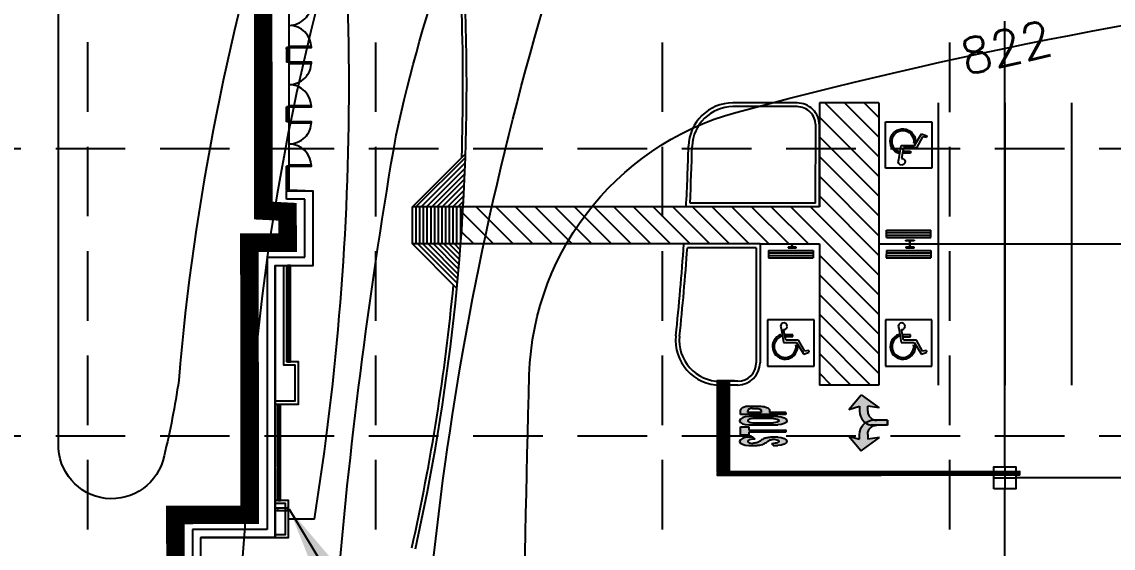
# Model space of a CAD drawing. Header units: inches. Extents: x -105549 to 5741, y -35602 to 5776.
# Drawn here: x 4646 to 4793, y 4596.8 to 4667.7 of the extents above; entities that cross this region are included whole.
import ezdxf

# ---------------------------------------------------------------- set-up
doc = ezdxf.new("R2010")
doc.units = ezdxf.units.IN
doc.header["$LTSCALE"] = 30
doc.header["$MEASUREMENT"] = 0
doc.linetypes.add('HIDDEN', pattern=[0.375, 0.25, -0.125])
doc.linetypes.add('HIDDEN2', pattern=[0.1875, 0.125, -0.0625])
for name, color, linetype in [('A-ANNO-DIM', 9, 'Continuous'), ('A-DOOR', 2, 'Continuous'), ('A-GLAZ', 63, 'Continuous'), ('A-ROOF-CNPY', 7, 'Continuous'), ('A-SHELL-WALL-HATCH', 9, 'Continuous'), ('A-SITE-CURB', 2, 'Continuous'), ('A-SITE-CURB-INNER', 7, 'Continuous'), ('A-SITE-JCPENNEY UTILITIES', 220, 'Continuous'), ('A-SITE-PKSTRIPE', 7, 'Continuous'), ('A-WALL-FAC3', 3, 'Continuous'), ('C-PRKG-HCAP', 8, 'Continuous'), ('GRID', 254, 'HIDDEN'), ('HATCH', 8, 'Continuous'), ('PR-STM', 4, 'Continuous'), ('PR-STORM', 3, 'Continuous'), ('x37001pto$0$P-CONT-LAND', 1, 'Continuous'), ('x37001pto$0$P-CONT-TXT', 1, 'Continuous')]:
    doc.layers.add(name, color=color, linetype=linetype)
doc.styles.add('JARCHTX', font='romans', dxfattribs={"width": 0.6875})
doc.styles.add('x37001pto$0$L80', font='simplex', dxfattribs={"height": 4.8})
doc.dimstyles.new('ARCH 96$7', dxfattribs={"dimscale": 96, "dimtxt": 0.09375, "dimasz": 0.09375, "dimexe": 0.0625, "dimexo": 0.0625, "dimgap": 0.0625, "dimtad": 0, "dimdec": 3, "dimzin": 15, "dimdsep": 46, "dimlunit": 4, "dimtxsty": 'JARCHTX', "dimblk": 'DIMTICK', "dimcen": 0.0625, "dimclrd": 256, "dimclre": 256, "dimclrt": 3, "dimadec": 0, "dimazin": 0, "dimtfac": 1, "dimtdec": 3, "dimtix": 1, "dimtmove": 2, "dimatfit": 3, "dimfxl": 0, "dimtvp": 1.166666666666667, "dimtolj": 1, "dimtzin": 15, "dimlwd": -1, "dimlwe": -1, "dimarcsym": 0})

# ---------------------------------------------------------------- blocks, each defined once
blk = doc.blocks.new('A$C614004A1')
for p, q in [((9.505931670959399, 1.499283488548826), (9.54880299972865, 73.4992707249985)), ((9.54880299972865, 73.4992707249985), (21.50723370877677, 73.49215025408921)), ((13.50593096187367, 1.496901748061646), (13.54880229064293, 73.49688898451132)), ((17.50593025278795, 1.494520007574465), (17.5488015815572, 73.49450724402413)), ((21.50592954370222, 1.492138267087284), (21.54880087247147, 73.49212550353695)), ((196.5877624951972, 75.00047986939899), (121.5877625267385, 74.99999762800144)), ((121.5877625267385, 74.99999762800144), (121.5882447681361, -2.340442733839154e-06)), ((196.5882447365875, 0.0004799009548150934), (196.5877624951972, 75.00047986939899)), ((172.5482085397816, 60.00009192691505), (154.7599676555255, 50.05177874946094)), ((158.4003143281225, 46.78070861005835), (177.006287435659, 58.32970730783563)), ((174.0409206782424, 67.12219827416993), (171.0617401613272, 66.44151499192958)), ((171.0617401613272, 66.44151499192958), (172.5482085397816, 60.00009192691505)), ((177.006287435659, 58.32970730783563), (174.0409206782424, 67.12219827416993)), ((4.030199790911865, 46.30747627303936), (4.02234302720899, 33.02407641064929)), ((5.09616347913834, 34.36697052128147), (4.02377235241147, 35.44063097818434)), ((5.096268037646951, 34.54374718565668), (4.02387691092008, 35.61740764255956)), ((5.096372596155561, 34.7205238500319), (4.023981469428691, 35.79418430693477)), ((5.096477154664171, 34.89730051440711), (4.024086027937301, 35.97096097130998)), ((5.096581713172782, 35.07407717878232), (4.024190586445911, 36.14773763568519)), ((5.096686271681392, 35.25085384315753), (4.024295144954522, 36.3245143000604)), ((5.096790830190002, 35.42763050753274), (4.024399703463132, 36.50129096443561)), ((5.096895388698613, 35.60440717190795), (4.024504261971742, 36.67806762880355)), ((5.096999947207223, 35.78118383628316), (4.024608820480353, 36.85484429317876)), ((5.097104505715834, 35.95796050065837), (4.024713378988963, 37.03162095755397)), ((5.09720906423172, 36.13473716503358), (4.024817937497573, 37.20839762192918)), ((5.09731362274033, 36.3115138294088), (4.024922496006184, 37.38517428630439)), ((5.097418181248941, 36.48829049378401), (4.025027054514794, 37.5619509506796)), ((5.097522739757551, 36.66506715815922), (4.025131613023404, 37.73872761505481)), ((5.097627298266161, 36.84184382252715), (4.025236171532015, 37.91550427943002)), ((5.097731856774772, 37.01862048690236), (4.025340730040625, 38.09228094380524)), ((5.097836415283382, 37.19539715127758), (4.025445288549236, 38.26905760818045)), ((5.097940973791992, 37.37217381564551), (4.025549847057846, 38.44583427254838)), ((5.098045532300603, 37.54895048002072), (4.025654405566456, 38.62261093692359)), ((5.098150090809213, 37.72572714439593), (4.025758964075067, 38.7993876012988)), ((5.098254649317823, 37.90250380877114), (4.025863522583677, 38.97616426567402)), ((5.098359207826434, 38.07928047314635), (4.025968081092287, 39.15294093004923)), ((5.098463766335044, 38.25605713752157), (4.026072639600898, 39.32971759442444)), ((5.098568324843654, 38.43283380189678), (4.026177198109508, 39.50649425880692)), ((5.098672883352265, 38.60961046627199), (4.026281756618118, 39.68327092318214)), ((5.098777441860875, 38.7863871306472), (4.026386315126729, 39.86004758755735)), ((5.098882000369485, 38.96316379502969), (4.026490873635339, 40.03682425193256)), ((5.098986558878096, 39.1399404594049), (4.026595432151225, 40.21360091630049)), ((5.099091117386706, 39.31671712378011), (4.026699990659836, 40.3903775806757)), ((5.099195675895317, 39.49349378815532), (4.026804549168446, 40.56715424505092)), ((5.099300234403927, 39.67027045253053), (4.026909107677056, 40.74393090942613)), ((5.099404792912537, 39.84704711690574), (4.027013666185667, 40.92070757380134)), ((5.099509351421148, 40.02382378128095), (4.027118224694277, 41.09748423817655)), ((5.099613909929758, 40.20060044565616), (4.027222783202888, 41.27426090255176)), ((5.099718468445644, 40.3773771100241), (4.027327341711498, 41.45103756692697)), ((5.099823026954255, 40.55415377439931), (4.027431900220108, 41.62781423130218)), ((5.099927585462865, 40.73093043877452), (4.027536458728719, 41.80459089567739)), ((5.100032143964199, 40.90770710314973), (4.027641017230053, 41.9813675600526)), ((5.10013670247281, 41.08448376752494), (4.027745575738663, 42.15814422442782)), ((5.10024126098142, 41.26126043190015), (4.027850134247274, 42.33492088880303)), ((5.10034581949003, 41.43803709627537), (4.027954692755884, 42.51169755317824)), ((5.100450377998641, 41.61481376065058), (4.028059251264494, 42.68847421755345)), ((5.100554936507251, 41.79159042502579), (4.028163809773105, 42.86525088192866)), ((5.100659495015861, 41.968367089401), (4.028268368281715, 43.04202754630387)), ((5.100764053524472, 42.14514375377621), (4.028372926790325, 43.21880421067908)), ((5.100868612033082, 42.32192041815142), (4.028477485298936, 43.39558087505429)), ((5.100973170541693, 42.49869708252663), (4.028582043807546, 43.5723575394295)), ((5.101077729050303, 42.67547374690184), (4.028686602316156, 43.74913420380472)), ((5.101182287558913, 42.85225041127705), (4.028791160824767, 43.92591086817993)), ((5.101286846067524, 43.02902707565227), (4.028895719333377, 44.10268753255514)), ((5.101391404576134, 43.2058037400202), (4.029000277841988, 44.27946419692307)), ((5.101495963084744, 43.38258040439541), (4.029104836350598, 44.45624086129828)), ((5.101600521593355, 43.55935706877062), (4.029209394859208, 44.63301752567349)), ((5.101705080101965, 43.73613373314583), (4.029313953367819, 44.80979419004871)), ((5.101809638617851, 43.91291039752105), (4.029418511876429, 44.98657085442392)), ((5.101914197126462, 44.08968706189626), (4.029523070385039, 45.16334751879913)), ((5.102018755635072, 44.26646372627147), (4.02962762889365, 45.34012418317434)), ((5.102123314143682, 44.44324039064668), (4.02973218740226, 45.51690084754955)), ((5.102227872652293, 44.62001705502189), (4.02983674591087, 45.69367751192476)), ((5.102332431160903, 44.7967937193971), (4.029941304419481, 45.87045417629997)), ((5.102436989669513, 44.97357038377231), (4.030045862928091, 46.04723084067518)), ((5.102541548178124, 45.15034704814752), (4.030150421436701, 46.22400750505039)), ((5.103225582730374, 46.30684160795499), (4.030199790911865, 46.30747627303936)), ((5.102646106686734, 45.32712371252273), (4.123507687298115, 46.30742108399136)), ((5.102750665195344, 45.50390037689795), (4.300284351673326, 46.30731652548275)), ((5.102855223703955, 45.68067704127316), (4.477061016048538, 46.30721196698141)), ((5.102959782212565, 45.85745370564837), (4.653837680423749, 46.3071074084728)), ((5.103064340721176, 46.03423037002358), (4.83061434479896, 46.30700284996419)), ((5.103168899229786, 46.21100703439879), (5.007391009174171, 46.30689829145558)), ((5.095368819020223, 33.02344174556492), (5.103225582730374, 46.30684160795499)), ((148.9521711722118, 40.49914179687767), (146.1311625800445, 40.49912365811906)), ((146.1311625800445, 40.49912365811906), (146.1312461571069, 27.50090439346241)), ((148.9522516537254, 27.9823536065669), (148.9521711722118, 40.49914179687767)), ((154.7599676555255, 50.05177874946094), (154.7601018692803, 29.17835050998838)), ((158.4004504262848, 25.61420815283054), (158.4003143281225, 46.78070861005835)), ((161.9134958776776, 45.64592119940789), (165.9798871712774, 48.6045072974448)), ((4.02234302720899, 33.02407641064929), (5.095368819020223, 33.02344174556492)), ((4.140800957866304, 33.02400634605146), (4.022413091799535, 33.14253434129932)), ((4.317577622241515, 33.02390178754285), (4.022517650308146, 33.31931100567454)), ((4.494354286616726, 33.02379722903424), (4.022622208816756, 33.49608767004975)), ((4.671130950991937, 33.02369267052563), (4.022726767325366, 33.67286433442496)), ((4.847907615367149, 33.02358811201702), (4.022831325833977, 33.84964099880017)), ((5.02468427974236, 33.02348355350841), (4.022935884342587, 34.02641766317538)), ((5.095431569578068, 33.129533870655), (4.023040442851197, 34.20319432755059)), ((5.095536128086678, 33.30631053503021), (4.023145001359808, 34.3799709919258)), ((5.095640686595289, 33.48308719940542), (4.023249559868418, 34.55674765630101)), ((5.095745245103899, 33.65986386378063), (4.023354118377028, 34.7335243206835)), ((5.095849803612509, 33.83664052815584), (4.023458676885639, 34.91030098505871)), ((5.09595436212112, 34.01341719253105), (4.023563235394249, 35.08707764943392)), ((5.09605892062973, 34.19019385690626), (4.02366779390286, 35.26385431380913)), ((127.5319721569031, 29.34530646077474), (126.6458256532424, 26.55851156915742)), ((126.6458256532424, 26.55851156915742), (127.3125322421765, 23.71111863668921)), ((127.3125322421765, 23.71111863668921), (129.3438264257202, 21.60733595228521)), ((129.720821209783, 31.28467008004372), (127.5319721569031, 29.34530646077474)), ((129.3438264257202, 21.60733595228521), (132.1659126531158, 20.84111847646273)), ((132.5940672006909, 31.8291953466105), (129.720821209783, 31.28467008004372)), ((132.1659126531158, 20.84111847646273), (135.5111474052828, 21.84315691727534)), ((135.3404217464995, 30.8246215738327), (132.5940672006909, 31.8291953466105)), ((134.9819817211173, 21.62893364414049), (135.5111474052756, 21.84315691728261)), ((137.1845293784863, 28.5548896938999), (135.3404217464995, 30.8246215738327)), ((135.5111474052756, 21.84315691728261), (158.4004504262848, 25.61420815283054)), ((137.5796253543522, 25.83847271258128), (137.1845293784863, 28.5548896938999)), ((154.7601018692803, 29.17835050998838), (137.5796253543449, 25.83847271258855)), ((145.6669761702506, 21.71837739697366), (148.3197876480845, 22.17284716984432)), ((9.505931670959399, 1.499283488548826), (21.50592954370222, 1.492138267087284)), ((121.5882447681361, -2.340442733839154e-06), (196.5882447365875, 0.0004799009548150934))]:
    blk.add_line(p, q)
at = {"const_width": 2}
for points in [[(2.013841408013832, 40.40666729947407, 1), (1.98576275697269, 38.40686441184516, 1)], [(2.013841408013832, 40.40666729947407, -1), (1.98576275697269, 38.40686441184516, -1)]]:
    blk.add_lwpolyline(points, format="xyb", dxfattribs=at)
for centre, radius, start, end in [((164.8885148895642, 28.22080046701012), 20.41290272367948, 199.1507102943714, 86.93522986188289), ((164.8934287402517, 28.25556520520331), 17.64382275671945, 200.3021361931564, 99.72351043322314)]:
    blk.add_arc(centre, radius, start, end)
blk = doc.blocks.new('A$C1C146E1A')
h = blk.add_hatch(color=256)
edge = h.paths.add_edge_path()
edge.add_ellipse((23.99999586641206, 36.93289423644092), major_axis=(-0.05132577733456856, 8.93286268357224), ratio=0.4477714848969944, start_angle=269.8525913445367, end_angle=449.8525913445366)
edge.add_line((19.99999586696504, 36.93289423590068), (19.99999586696504, 8.932894236530046))
edge.add_ellipse((23.99999586641206, 8.932894236440916), major_axis=(-0.05132577733456856, -8.93286268357224), ratio=0.4477714848969944, start_angle=-89.85259134453662, end_angle=90.14740865546334)
edge.add_line((27.99999586584454, 8.932894236186257), (27.99999586585909, 36.93289423645183))
edge = h.paths.add_edge_path(flags=16)
edge.add_ellipse((23.99999586641206, 32.93289423644092), major_axis=(2.91038304567337e-11, 5.023872822712292), ratio=0.398099249433455, start_angle=270, end_angle=450, ccw=False)
edge.add_line((25.99999586587364, 32.93289425089642), (25.99999586590275, 12.93289422265843))
edge.add_ellipse((23.99999586641206, 12.93289423644092), major_axis=(2.91038304567337e-11, -5.023872822712292), ratio=0.398099249433455, start_angle=-90, end_angle=90, ccw=False)
edge.add_line((21.99999586645572, 12.93289423617171), (21.99999586645572, 32.93289423584429))
h.paths.add_polyline_path([(17.99999586641206, 44.93289423644092), (9.999995866426616, 44.93289423644092), (9.999995866426616, 36.93289423644455), (12.99999586639751, 36.93289423644092), (12.99999586642662, 0.9328942364409158), (14.99999586642662, 0.9328942364409158), (14.99999586641206, 36.9328942364391), (17.99999586642662, 36.9328942364391)])
edge = h.paths.add_edge_path()
edge.add_ellipse((3.999995866412064, 36.93289423644092), major_axis=(-0.05132577733456856, 8.93286268357224), ratio=0.4477714848969944, start_angle=269.8525913445367, end_angle=449.8525913445366)
edge.add_line((-4.133020411245525e-06, 36.93289423614624), (-4.133034963160753e-06, 30.139557458333))
edge.add_spline(control_points=[(-4.133034963160753e-06, 30.13955745815474), (0.09204347259947099, 28.86472447804044), (0.2551419532392174, 26.60585722379619), (0.9964238997781649, 23.05615149812002), (2.739652232121443, 20.05753078000635), (5.265942426631227, 17.33425267917119), (5.72814485852723, 15.02371705626138), (5.968363845808199, 13.82286978859338)], knot_values=[0, 0, 0, 0, 7.672008527506644, 13.5939759226332, 21.56241280565045, 28.20760964824187, 35.39869751881698, 35.39869751881698, 35.39869751881698, 35.39869751881698], degree=3, periodic=0)
edge.add_ellipse((3.999995866412064, 12.93289423644092), major_axis=(-0.0002045615832284872, 5.026276176095846), ratio=0.3979088945474419, start_angle=89.99907213681212, end_angle=280.1978993221585, ccw=False)
edge.add_line((1.999995866470272, 12.9328942358934), (1.999995866470272, 14.93289423588976))
edge.add_line((1.999995866470272, 14.93289423588976), (-4.133034963160753e-06, 12.93289423635542))
edge.add_line((-4.133034963160753e-06, 12.93289423635542), (-4.133049515075982e-06, 8.932894237072105))
edge.add_ellipse((3.999995866412064, 8.932894236440916), major_axis=(-0.05132577733456856, -8.93286268357224), ratio=0.4477714848969944, start_angle=-89.85259134453662, end_angle=90.14740865546334)
edge.add_line((7.999995865859091, 8.932894236295397), (7.999995865844539, 15.72620432535768))
edge.add_spline(control_points=[(7.999995865917299, 15.72620432497934), (7.816088724299334, 17.01538465035992), (7.477518166444497, 19.3887481755628), (6.425314879830694, 23.07887578747977), (4.312038273405051, 26.00018400862973), (2.404237270326121, 29.28988785453475), (2.140666816354496, 31.66517360373109), (1.999995866441168, 32.93289423645183)], knot_values=[0, 0, 0, 0, 7.822817244690111, 14.40170063673055, 22.72545192348302, 29.33066680926449, 36.8910053119441, 36.8910053119441, 36.8910053119441, 36.8910053119441], degree=3, periodic=0)
edge.add_ellipse((3.999995866412064, 32.93289423644092), major_axis=(2.91038304567337e-11, 5.023872822712292), ratio=0.398099249433455, start_angle=270, end_angle=450, ccw=False)
edge.add_line((5.999995865873643, 32.93289425071816), (5.999995865859091, 30.93289423643182))
edge.add_line((5.999995865859091, 30.93289423643182), (7.999995865844539, 32.9328942364391))
edge.add_line((7.999995865844539, 32.9328942364391), (7.999995865829987, 36.93289423666283))
h = blk.add_hatch(color=256)
edge = h.paths.add_edge_path()
edge.add_spline(control_points=[(34.71783742588013, 16.93289423644092), (35.03103759142687, 17.14481644366242), (36.04006071595359, 17.82755684814038), (37.14242669095984, 19.98061098251128), (37.85597113208496, 22.6313262495496), (37.95753864239668, 24.54651411920349), (37.99999586641206, 25.34710045020984)], knot_values=[0, 0, 0, 0, 2.249841176892016, 7.248213838741719, 13.92475078102982, 18.72031585888844, 18.72031585888844, 18.72031585888844, 18.72031585888844], degree=3, periodic=0)
edge.add_line((37.99999586642662, 25.34710045030442), (37.99999586641206, 36.51868802258832))
edge.add_spline(control_points=[(37.99999586641206, 36.51868802267563), (37.95753864239668, 37.31927435368198), (37.85597113208496, 39.23446222333223), (37.14242669095984, 41.88517749037055), (36.04006071595359, 44.03823162474146), (35.03103759142687, 44.72097202921941), (34.71783742588013, 44.93289423644092)], knot_values=[0, 0, 0, 0, 4.79556507785862, 11.47210202014672, 16.47047468199642, 18.72031585888844, 18.72031585888844, 18.72031585888844, 18.72031585888844], degree=3, periodic=0)
edge.add_line((34.71783742589469, 44.93289423644092), (33.99999586642662, 44.93289423644092))
edge.add_line((33.99999586642662, 44.93289423644092), (29.99999586642662, 44.93289423644092))
edge.add_line((29.99999586642662, 44.93289423644092), (29.99999586642662, 0.9328942364409158))
edge.add_line((29.99999586642662, 0.9328942364409158), (31.99999586642662, 0.9328942364409158))
edge.add_line((31.99999586642662, 0.9328942364409158), (31.99999586644117, 16.93289423644092))
edge.add_line((31.99999586644117, 16.93289423644092), (33.99999586642662, 16.93289423644092))
edge.add_line((33.99999586642662, 16.93289423644092), (34.71783742590924, 16.93289423644273))
edge = h.paths.add_edge_path(flags=16)
edge.add_arc((33.68660464645654, 36.93289423644273), 0.9999999999980618, 72.1451811161481, 89.99999997331958)
edge.add_line((33.68660464692221, 37.93289423644092), (31.99999586644117, 37.93289423644092))
edge.add_line((31.99999586644117, 37.93289423644092), (31.99999586645572, 24.93289423652095))
edge.add_line((31.99999586645572, 24.93289423652095), (33.68660464692221, 24.93289423659007))
edge.add_arc((33.68660464687855, 25.93289423658825), 0.9999999999980632, 270.0000000025013, 287.8548188995748)
edge.add_spline(control_points=[(33.99321078025969, 24.98105775941076), (34.25532923729043, 25.06549151303261), (34.85721284759347, 25.29427898961876), (35.49030212769867, 26.4514124014313), (35.92142932116985, 27.76426476417328), (35.97316008221242, 28.87761798064821), (35.99999586638296, 29.45517968686181)], knot_values=[0, 0, 0, 0, 1.581114370861386, 3.775431275722226, 6.945493626079587, 10.36269338531543, 10.36269338531543, 10.36269338531543, 10.36269338531543], degree=3, periodic=0)
edge.add_line((35.99999586641206, 29.45517968740387), (35.99999586641206, 33.41060878629105))
edge.add_spline(control_points=[(35.99999586641206, 33.41060878602002), (35.97316008224152, 33.98817049223362), (35.92142932119896, 35.10152370870856), (35.49030212772777, 36.41437607145053), (34.85721284762258, 37.57150948326307), (34.25532923731953, 37.80029695985286), (33.99321078028879, 37.88473071347107)], knot_values=[0, 0, 0, 0, 3.417199759235846, 6.587262109593207, 8.781579014454048, 10.36269338531543, 10.36269338531543, 10.36269338531543, 10.36269338531543], degree=3, periodic=0)
for p, q in [((9.999995866426616, 44.93289423644092), (17.99999586642662, 44.93289423644092)), ((9.999995866441168, 36.93289423644455), (9.999995866426616, 44.93289423644092)), ((17.99999586642662, 44.93289423644092), (17.99999586642662, 36.93289423644092)), ((29.99999586642662, 0.9328942364409158), (29.99999586642662, 44.93289423644092)), ((29.99999586642662, 44.93289423644092), (33.99999586642662, 44.93289423644092)), ((33.99999586642662, 44.93289423644092), (34.71783742588013, 44.93289423644092)), ((5.999995865859091, 30.93289423644092), (7.999995865844539, 32.93289423644455)), ((12.99999586638296, 36.93289423644092), (9.999995866441168, 36.93289423644455)), ((12.99999586642662, 0.9328942364409158), (12.99999586638296, 36.93289423644092)), ((17.99999586642662, 36.93289423644092), (14.99999586642662, 36.93289423644092)), ((14.99999586642662, 36.93289423644092), (14.99999586642662, 0.9328942364409158)), ((31.99999586644117, 24.93289423652095), (31.99999586644117, 37.93289423644092)), ((31.99999586644117, 37.93289423644092), (33.68660464695131, 37.93289423644092)), ((35.99999586641206, 33.41060878672215), (35.99999586641206, 29.45517968678723)), ((37.99999586641206, 36.51868802267381), (37.99999586641206, 25.34710045020802)), ((33.68660464692221, 24.93289423659007), (31.99999586642662, 24.93289423652095)), ((1.999995867023245, 14.93289423644092), (-4.132962203584611e-06, 12.93289423643728)), ((31.99999586642662, 0.9328942364409158), (31.99999586644117, 16.93289423644092)), ((33.99999586642662, 16.93289423644092), (31.99999586644117, 16.93289423644092)), ((34.71783742588013, 16.93289423644092), (33.99999586642662, 16.93289423644092)), ((14.99999586642662, 0.9328942364409158), (12.99999586642662, 0.9328942364409158)), ((31.99999586642662, 0.9328942364409158), (29.99999586642662, 0.9328942364409158))]:
    blk.add_line(p, q)
for points in [[(-4.133034963160753e-06, 36.93289423644092), (-4.133034963160753e-06, 30.13955745800922)], [(5.999995865859091, 30.93289423644455), (5.999995865859091, 32.93289423643)], [(7.999995865844539, 32.93289423644455), (7.999995865844539, 36.93289423644092)], [(19.99999586696504, 36.93289423644092), (19.99999586696504, 8.932894236440916)], [(21.99999586644117, 32.93289423644092), (21.99999586647027, 12.93286754669316)], [(25.9999958658882, 12.93286754670407), (25.99999586585909, 32.93289423643)], [(27.99999586584454, 8.932894236440916), (27.99999586584454, 8.932894236440916), (27.99999586584454, 36.93289423644092)], [(-4.133034963160753e-06, 12.93289423636452), (-4.133034963160753e-06, 8.932894236440916)], [(1.999995866470272, 14.93289423586975), (1.999995866470272, 12.93286754669316)], [(7.999995865844539, 8.932894236440916), (7.999995865844539, 8.932894236440916), (7.999995865844539, 15.72620435224599)]]:
    blk.add_lwpolyline(points)
for centre, start, end in [((33.68660464692221, 36.93289423629176), 72.14518114419573, 89.99999999833247), ((33.6866046468931, 25.93289423659007), 270.0000000016675, 287.8548188558042)]:
    blk.add_arc(centre, 1, start, end)
for centre, major_axis, ratio, start_param, end_param in [((3.999995866412064, 36.93289423644092), (-0.05132577733456856, 8.932862683572239), 0.4477714848969944, 4.709816214000917, 7.851408867590709), ((23.99999586641206, 36.93289423644092), (-0.05132577733456856, 8.932862683572239), 0.4477714848969944, 4.709816214000917, 7.851408867590709), ((3.999995866412064, 32.93289423644092), (2.91038304567337e-11, 5.023872822712292), 0.398099249433455, 4.71238898038469, 7.853981633974483), ((23.99999586641206, 32.93289423644092), (2.91038304567337e-11, 5.023872822712292), 0.398099249433455, 4.71238898038469, 7.853981633974483)]:
    blk.add_ellipse(centre, major_axis=major_axis, ratio=ratio, start_param=start_param, end_param=end_param)
at = {"extrusion": (0, 0, -0.9999999999999999)}
blk.add_ellipse((3.999995866412064, 12.93289423644092), major_axis=(-0.000204561583228486, 5.026276176095807), ratio=0.3979088945474419, start_param=1.392809406836333, end_param=4.712405174652328, dxfattribs=at)
at = {"extrusion": (0, 0, -1)}
blk.add_ellipse((23.99999586641206, 12.93289423644092), major_axis=(2.91038304567337e-11, -5.023872822712292), ratio=0.398099249433455, start_param=4.71238898038469, end_param=7.853981633974483, dxfattribs=at)
at = {"extrusion": (0, 0, -0.9999999999999998)}
for centre in [(3.999995866412064, 8.932894236440916), (23.99999586641206, 8.932894236440916)]:
    blk.add_ellipse(centre, major_axis=(-0.05132577733456856, -8.932862683572239), ratio=0.4477714848969944, start_param=4.709816214000917, end_param=7.851408867590709, dxfattribs=at)
for points in [[(37.99999586641206, 36.51868802267563), (37.80352581836632, 38.90840780210783), (36.9328703507199, 42.13113885543498), (35.61550626228563, 44.25492890514215), (34.71783742588013, 44.93289423644092)], [(7.999995865917299, 15.72620432497934), (7.351427225337829, 19.58346710179831), (6.355209365283372, 22.71842749179268), (4.20548469296773, 26.28211837403433), (2.689230092713842, 29.2160897285321), (1.999995866441168, 32.93289423645183)], [(-4.133034963160753e-06, 30.13955745815474), (0.3730429823044688, 26.32173549252184), (1.053593427059241, 23.44002149745575), (2.986550944537157, 19.95610533523723), (4.939540675317403, 17.26807792083491), (5.968363845808199, 13.82286978859338)], [(37.99999586641206, 25.34710045020984), (37.80352581836632, 22.95738067077764), (36.9328703507199, 19.73464961745049), (35.61550626228563, 17.61085956773968), (34.71783742588013, 16.93289423644092)]]:
    blk.add_spline(points, degree=3)
for points in [[(35.99999586641206, 33.41060878602002), (35.97316008224152, 33.98817049223362), (35.92142932119896, 35.10152370870856), (35.49030212772777, 36.41437607145053), (34.85721284762258, 37.57150948326307), (34.25532923731953, 37.80029695985286), (33.99321078028879, 37.88473071347107)], [(35.99999586638296, 29.45517968686181), (35.97316008221242, 28.87761798064821), (35.92142932116985, 27.76426476417328), (35.49030212769867, 26.4514124014313), (34.85721284759347, 25.29427898961876), (34.25532923729043, 25.06549151303261), (33.99321078025969, 24.98105775941076)]]:
    blk.add_open_spline(points, degree=3, knots=[0, 0, 0, 0, 3.417199759235846, 6.587262109593207, 8.781579014454048, 10.36269338531543, 10.36269338531543, 10.36269338531543, 10.36269338531543])
blk = doc.blocks.new('A$C14571C61')
blk.add_hatch(color=256).paths.add_polyline_path([(49.33332555474772, 42.66666666667788), (25.33332555473316, 62.66666666667516), (30.6666588880762, 45.33333333333485), (22.66665888794523, 45.33333333333394, 0.3548366194942922), (-7.778595318086445e-06, 26.66666666672518), (-7.778595318086445e-06, -9.094947017729282e-13), (7.999992221404682, 9.094947017729282e-13), (7.999992221404682, 17.33333333333576, -0.4142135623727863), (22.66665888806165, 32.00000000000182), (30.6666588880762, 32.00000000000273), (27.99999222139013, 13.33333333331666)])
for p, q in [((25.33332555474772, 62.66666666666788), (49.33332555473316, 42.66666666666788)), ((25.33332555473316, 62.66666666666788), (30.66665888806165, 45.33333333333394)), ((30.66665888806165, 45.33333333333394), (22.66665888794523, 45.33333333333394)), ((49.33332555473316, 42.66666666666788), (27.99999222140468, 13.33333333333394)), ((-7.778595318086445e-06, 0), (-7.778595318086445e-06, 26.66666666675519)), ((22.66665888806165, 32.00000000000182), (22.6666588880762, 32.00000000000182)), ((22.6666588880762, 32.00000000000182), (30.66665888806165, 32.00000000000182)), ((27.99999222140468, 13.33333333333394), (30.66665888806165, 32.00000000000182)), ((7.999992221404682, 0), (-7.778595318086445e-06, 0)), ((7.999992221404682, 0), (7.999992221404682, 17.33333333333576))]:
    blk.add_line(p, q)
for centre, radius, start, end in [((22.82901395151566, 22.04094980390983), 23.29294935487217, 90.39936270447136, 168.5455569926245), ((22.6666588880762, 17.33333333333576), 14.66666666666667, 90, 180)]:
    blk.add_arc(centre, radius, start, end)
blk = doc.blocks.new('DIMTICK')
for p, q in [((0, 1), (0, -1)), ((-1, 0), (1, -4.440892098500626e-16))]:
    blk.add_line(p, q)
at = {"const_width": 0.1414213562373096}
blk.add_lwpolyline([(0.7071067811865477, 0.7071067811865475), (-0.7071067811865475, -0.7071067811865477)], dxfattribs=at)

msp = doc.modelspace()

# ---------------------------------------------------------------- hatches: boundary and pattern name
at = {"layer": 'A-ANNO-DIM'}
h = msp.add_hatch(dxfattribs=at)
h.set_pattern_fill('ANSI31', scale=0.08333333333333333, angle=90.07622371580015, style=0)
h.set_pattern_definition([(315.0762237158002, (4739.626274574304, 4619.369680180067), (0.007355890133574022, 0.007375488105016018), [])])
h.paths.add_polyline_path([(4780.476572752598, 4606.644644536326), (4780.475832686041, 4607.200936824406), (4741.292946593182, 4607.148809652732), (4741.276686747486, 4619.371021176787), (4739.626274574304, 4619.369680180067), (4739.6432756653, 4606.590321731139)])
at = {"layer": 'HATCH'}
h = msp.add_hatch(dxfattribs=at)
h.set_pattern_fill('ANSI31', scale=15, angle=89.99733957421846, style=0)
h.set_pattern_definition([(134.9973395742184, (-37184.74706815081, 126351.6844018924), (-1.325886775588785, -1.325763651002235), [])])
h.paths.add_polyline_path([(4720.457538754184, 4642.789756724029, -0.004154443599500878), (4720.142004763911, 4637.789771369862), (4745.438969824361, 4637.788596751096), (4753.438969804381, 4637.788225267403), (4753.438087523886, 4618.788225275755), (4761.438087515286, 4618.787853810252), (4761.439852076233, 4656.787853769274), (4753.439852084848, 4656.788225234777), (4753.439201983463, 4642.788225280165), (4735.478915309184, 4642.78905923359)])
h.paths.add_polyline_path([(4705.433918402661, 4642.790454318616, -0.004372907374604234), (4705.101803468686, 4637.790469734377), (4720.142004763911, 4637.789771369862, 0.004154443599488833), (4720.457538754184, 4642.789756724014)])
h = msp.add_hatch(dxfattribs=at)
h.set_pattern_fill('ANSI31', scale=4, angle=179.9973395742185, style=0)
h.set_pattern_definition([(224.9973395742185, (4705.433918402661, 4642.790454318601), (0.3535369736005959, -0.3535698068236759), [])])
h.paths.add_polyline_path([(4698.600622666301, 4642.790771610322), (4705.433918402661, 4642.790454318616, 0.006251006358050768), (4705.756704364758, 4649.946188780232)])
h = msp.add_hatch(dxfattribs=at)
h.set_pattern_fill('ANSI31', scale=4, angle=224.9973395742185, style=0)
h.set_pattern_definition([(269.9973395742185, (4705.101803468686, 4637.790469734362), (0.4999999994609897, -2.321659468818335e-05), [])])
h.paths.add_polyline_path([(4698.600622666301, 4642.790771610351), (4698.600390500345, 4637.790771615706), (4705.101803468686, 4637.790469734377, 0.004372907374604653), (4705.433918402661, 4642.790454318616)])
h = msp.add_hatch(dxfattribs=at)
h.set_pattern_fill('ANSI31', scale=4, angle=269.9973395742185, style=0)
h.set_pattern_definition([(314.9973395742184, (4704.588204491098, 4631.802401532506), (0.353569806823676, 0.3535369736005958), [])])
h.paths.add_polyline_path([(4698.600390500374, 4637.790771615706), (4704.588204491098, 4631.802401532506, 0.005244784487699979), (4705.101803468686, 4637.790469734377)])

# ---------------------------------------------------------------- linework, layer by layer
for p, q in [((4739.626274574304, 4619.369680180067), (4741.276686747486, 4619.371021176787)), ((4741.276686747486, 4619.371021176787), (4741.292946634953, 4607.148809652773)), ((4741.292946593182, 4607.148809652732), (4741.276686747486, 4619.371021176787)), ((4780.476572752598, 4606.644644536326), (4739.6432756653, 4606.590321731139)), ((4741.292946593182, 4607.148809652732), (4780.475832686041, 4607.200936824406)), ((4780.476591307605, 4606.630697132165), (4780.475832686041, 4607.200936824406))]:
    msp.add_line(p, q)
at = {"layer": 'A-DOOR', "color": 7}
for points in [[(4681.97924489445, 4664.410730170595), (4681.979238122934, 4664.264896845605), (4684.979237951367, 4664.264757546043), (4684.979244722883, 4664.410590871033)], [(4681.97914525657, 4662.264896959983), (4681.979138485069, 4662.119063634993), (4684.979138313502, 4662.118924335431), (4684.979145085003, 4662.264757660421)], [(4681.978873428947, 4656.410730628122), (4681.978866657446, 4656.264897303117), (4684.978866485879, 4656.264758003555), (4684.97887325738, 4656.41059132856)], [(4681.978773791081, 4654.26489741751), (4681.978767019566, 4654.119064092505), (4684.978766847998, 4654.118924792943), (4684.978773619514, 4654.264758117948)], [(4681.978501963458, 4648.410731085634), (4681.978495191957, 4648.264897760644), (4684.97849502039, 4648.264758461082), (4684.978501791891, 4648.410591786072)]]:
    msp.add_lwpolyline(points, close=True, dxfattribs=at)
for centre, radius, start, end in [((4681.979515754705, 4670.244063170321), 2.999999831663445, 269.9973395742185, 359.9973395742189), ((4681.979237155581, 4664.244063513463), 2.999999831663596, 359.9973395742189, 89.99733957421846), ((4681.97914525657, 4662.26489695999), 2.999999831663445, 269.9973395742185, 359.9973395742189), ((4681.978866657446, 4656.264897303132), 2.999999831663596, 359.9973395742189, 89.99733957421846), ((4681.978773791066, 4654.26489741751), 2.999999831663445, 269.9973395742185, 359.9973395742189), ((4681.978495191957, 4648.264897760651), 2.999999831663596, 359.9973395742189, 89.99733957421846)]:
    msp.add_arc(centre, radius, start, end, dxfattribs=at)
at = {"layer": 'A-GLAZ', "color": 7}
for p, q in [((4681.604284416389, 4664.098247598828), (4681.60420606038, 4662.410747695336)), ((4681.604284416389, 4664.098247598828), (4681.604292155243, 4664.264914255968)), ((4681.97928439494, 4664.098230186384), (4681.604284416389, 4664.098247598828)), ((4681.979292133794, 4664.264896843524), (4681.604292155243, 4664.264914255968)), ((4681.791706049669, 4662.410738989114), (4681.791784405665, 4664.098238892606)), ((4681.97928439494, 4664.098230186384), (4681.97920603893, 4662.410730282892)), ((4681.97928439494, 4664.098230186384), (4681.979292133794, 4664.264896843524)), ((4681.60420606038, 4662.410747695336), (4681.604199288879, 4662.264914370346)), ((4681.97920603893, 4662.410730282892), (4681.60420606038, 4662.410747695336)), ((4681.97920603893, 4662.410730282892), (4681.979199267429, 4662.264896957902)), ((4681.979199267429, 4662.264896957902), (4681.604199288879, 4662.264914370346)), ((4681.603834594891, 4654.410748152863), (4681.603913918254, 4656.11908138849)), ((4681.603913918254, 4656.11908138849), (4681.603920689755, 4656.26491471348)), ((4681.978913896804, 4656.119063976046), (4681.603913918254, 4656.11908138849)), ((4681.978920668305, 4656.264897301036), (4681.603920689755, 4656.26491471348)), ((4681.791413907515, 4656.119072682268), (4681.791334584166, 4654.410739446641)), ((4681.978834573441, 4654.410730740419), (4681.978913896804, 4656.119063976046)), ((4681.978913896804, 4656.119063976046), (4681.978920668305, 4656.264897301036)), ((4681.60382782339, 4654.264914827872), (4681.603834594891, 4654.410748152863)), ((4681.97882780194, 4654.264897415429), (4681.60382782339, 4654.264914827872)), ((4681.978834573441, 4654.410730740419), (4681.603834594891, 4654.410748152863)), ((4681.97882780194, 4654.264897415429), (4681.978834573441, 4654.410730740419)), ((4681.603400040622, 4645.056577068302), (4681.603542452765, 4648.119081846016)), ((4681.603542452765, 4648.119081846016), (4681.603549224266, 4648.264915171007)), ((4681.978542431316, 4648.119064433573), (4681.603542452765, 4648.119081846016)), ((4681.978549202817, 4648.264897758563), (4681.603549224266, 4648.264915171007)), ((4681.790900029897, 4645.056568362081), (4681.791042442026, 4648.119073139795)), ((4681.978400019172, 4645.056559655844), (4681.978542431316, 4648.119064433573)), ((4681.978542431316, 4648.119064433573), (4681.978549202817, 4648.264897758563)), ((4681.603400040622, 4645.056577068302), (4681.603392301768, 4644.889910411177)), ((4681.978392280318, 4644.889892998719), (4681.603392301768, 4644.889910411177)), ((4681.978400019172, 4645.056559655844), (4681.603400040622, 4645.056577068302)), ((4681.978400019172, 4645.056559655844), (4681.978392280318, 4644.889892998719)), ((4681.769570632372, 4630.77553071914), (4681.769757550122, 4634.765815091014)), ((4681.957071609853, 4630.796655815851), (4681.957255576912, 4634.723836939462)), ((4682.144570610923, 4630.775513306697), (4682.144757528673, 4634.765797678556)), ((4681.769367956906, 4626.410647164594), (4681.769566478295, 4630.65083119701)), ((4681.956868934387, 4626.431772261334), (4681.957066467585, 4630.650822490788)), ((4682.144367935456, 4626.41062975215), (4682.144566456845, 4630.650813784552)), ((4681.769166623359, 4622.056502032909), (4681.769363802829, 4626.285947642478)), ((4681.956666612648, 4622.056493326687), (4681.956863792118, 4626.285938936257)), ((4682.144061629428, 4622.05648462534), (4682.144363781379, 4626.28593023002)), ((4680.435368520572, 4612.056643760836), (4680.435449858851, 4616.057946138098)), ((4680.622869498067, 4612.077768857547), (4680.623055613425, 4616.057937426958)), ((4680.810368499122, 4612.056626348378), (4680.810449837401, 4616.057928725655)), ((4680.43516790244, 4607.734027812199), (4680.435364366509, 4611.931944238706)), ((4680.622667891716, 4607.734019105977), (4680.622864355784, 4611.931935532484)), ((4680.810167880991, 4607.734010399756), (4680.810364345059, 4611.931926826262)), ((4680.434965773835, 4603.389977589788), (4680.435162767069, 4607.588194487122)), ((4680.622465763125, 4603.389968883552), (4680.62266275633, 4607.5881857809)), ((4680.809965752385, 4603.38996017733), (4680.81016274562, 4607.588177074678))]:
    msp.add_line(p, q, dxfattribs=at)
for points in [[(4681.769762309879, 4634.868322716036), (4681.769755538378, 4634.722489391032), (4682.144755516929, 4634.722471978574), (4682.14476228843, 4634.868305303578)], [(4681.769572618432, 4630.796664522029), (4681.769565846917, 4630.650831197039), (4682.144565825467, 4630.650813784596), (4682.144572596982, 4630.796647109586)], [(4681.769369942966, 4626.431780967512), (4681.76936317145, 4626.285947642507), (4682.144363150001, 4626.285930230064), (4682.144369921516, 4626.431763555069)], [(4681.769061650877, 4622.056502037784), (4681.769054879376, 4621.910668712779), (4682.144054857927, 4621.910651300335), (4682.144061629428, 4622.05648462534)], [(4680.435449858851, 4616.057946138098), (4680.435456630352, 4616.203779463089), (4680.810456608902, 4616.203762050645), (4680.810449837401, 4616.057928725655)], [(4680.435370506631, 4612.077777563725), (4680.435363735131, 4611.931944238735), (4680.810363713681, 4611.931926826292), (4680.810370485182, 4612.077760151282)], [(4680.435168907192, 4607.734027812156), (4680.435162135691, 4607.588194487151), (4680.810162114241, 4607.588177074707), (4680.810168885742, 4607.734010399712)], [(4680.434967433393, 4603.390481957278), (4680.434960661893, 4603.244648632288), (4680.809960640443, 4603.244631219844), (4680.809967411944, 4603.390464544835)]]:
    msp.add_lwpolyline(points, close=True, dxfattribs=at)
at = {"layer": 'A-ROOF-CNPY', "color": 7}
msp.add_line((4685.39319276929, 4600.722847216472), (4681.89319289205, 4600.723009732668), dxfattribs=at)
msp.add_arc((4320.516124928763, 4659.281681007102), 369.5462239703707, 350.8823949331373, 9.112284215300024, dxfattribs=at)
at = {"layer": 'A-SHELL-WALL-HATCH', "color": 7, "const_width": 2.5}
msp.add_lwpolyline([(4397.847039451774, 4507.80577846059), (4440.607615035161, 4507.862666021778), (4440.634000722113, 4488.029749059429), (4666.803259107585, 4488.330512215271), (4666.652985877988, 4601.287702242891), (4676.674016842512, 4601.301033777489), (4676.625191678994, 4637.967361255176), (4681.770861237845, 4637.97420811077), (4681.765337545544, 4642.125470670103), (4678.515135747168, 4642.28774310786), (4678.46932939297, 4676.721182242391), (4681.719309008514, 4676.725578603715), (4681.713983418301, 4680.727015927097), (4676.568370046317, 4680.720169764838), (4676.519586019601, 4717.386513928185), (4666.498550258948, 4717.373671871534), (4666.348277899318, 4830.330207963059), (4440.348491067256, 4830.029547882467), (4440.748303665735, 4529.51150462236), (4397.818239074188, 4529.454392369761)], close=True, dxfattribs=at)
at = {"layer": 'A-SITE-CURB', "color": 7}
for p, q in [((4750.439852080221, 4656.78836458431), (4741.797246310685, 4656.78876588805)), ((4753.439201983449, 4642.788225280194), (4753.439712777414, 4653.788225280121)), ((4753.439201983449, 4642.788225280194), (4735.478915309184, 4642.78905923359)), ((4745.438969824361, 4637.788596751096), (4735.178381436723, 4637.789073182939)), ((4745.438969812996, 4637.788596751096), (4745.438226839964, 4621.788596780083)), ((4742.005423309824, 4619.372845293896), (4739.626274574304, 4619.369680180067)), ((4742.438087543618, 4618.788736090763), (4740.058936705318, 4618.788846562311))]:
    msp.add_line(p, q, dxfattribs=at)
for centre, radius, start, end in [((4419.423196012503, 4659.277176968993), 286.4855063452369, 347.3876719601521, 12.60700718828624), ((4741.796967711591, 4650.788765894533), 6, 89.99733957463535, 178.4916956028221), ((4750.439712780644, 4653.788364587555), 3, 359.9973394238126, 89.99733957421846), ((4419.423196012503, 4659.277176968993), 316.4855063452369, 357.0136786501641, 358.4916956027895), ((4419.423196012503, 4659.277176968993), 316.4855063452369, 353.8607409885678, 356.1068499899902), ((4740.059215304413, 4624.788846555857), 6, 173.8607409886039, 269.997339574288), ((4742.43822684318, 4621.788736087525), 3, 269.9973395742185, 359.9973394237963)]:
    msp.add_arc(centre, radius, start, end, dxfattribs=at)
at = {"layer": 'A-SITE-CURB-INNER', "color": 7, "linetype": 'ByBlock'}
for p, q in [((4750.439828863629, 4656.288364584849), (4741.797223094094, 4656.288765888588)), ((4752.939225201902, 4643.288248496217), (4752.939712777938, 4653.788248498022)), ((4752.939225201902, 4643.288248496217), (4736.005239949533, 4643.289034795191)), ((4744.938946595619, 4637.288619968225), (4735.6451648449, 4637.289051508138)), ((4744.938946595619, 4637.288619968225), (4744.938226840502, 4621.788619997984)), ((4742.438110760209, 4619.288736090224), (4740.058959921909, 4619.288846561773))]:
    msp.add_line(p, q, dxfattribs=at)
for centre, radius, start, end in [((4419.423196012503, 4659.277176968993), 285.9855063452369, 358.0264972650452, 5.817454899868451), ((4741.796967711591, 4650.788765894533), 5.5, 89.99733957463535, 178.4916956028221), ((4750.439712780644, 4653.788364587555), 2.5, 359.9973394238126, 89.99733957421846), ((4419.423196012503, 4659.277176968993), 316.9855063452369, 357.108883837379, 358.4916956027895), ((4419.423196012503, 4659.277176968993), 316.9855063452369, 353.8607409885678, 356.0224071042447), ((4419.423196012503, 4659.277176968993), 285.9855063452369, 347.3876719601521, 354.5793367913397), ((4740.059215304413, 4624.788846555857), 5.5, 173.8607409886039, 269.997339574288), ((4742.43822684318, 4621.788736087525), 2.5, 269.9973395742185, 359.9973394237963)]:
    msp.add_arc(centre, radius, start, end, dxfattribs=at)
at = {"layer": 'A-SITE-JCPENNEY UTILITIES', "color": 7, "linetype": 'HIDDEN2'}
for p, q in [((4680.326001577577, 4602.234184155891), (4681.733821670504, 4602.236060787628)), ((4680.326445162278, 4601.900851117714), (4681.734265990957, 4601.902727750429))]:
    msp.add_line(p, q, dxfattribs=at)
at = {"layer": 'A-SITE-JCPENNEY UTILITIES', "color": 7}
for p, q in [((4681.733771840759, 4602.279071773326), (4681.775438470551, 4602.27912720476)), ((4681.775438470551, 4602.27912720476), (4681.775996361585, 4601.859772382019)), ((4681.734329731793, 4601.859716950586), (4681.775996361585, 4601.859772382019))]:
    msp.add_line(p, q, dxfattribs=at)
at = {"layer": 'A-SITE-JCPENNEY UTILITIES', "color": 7, "linetype": 'Continuous'}
msp.add_circle((4680.326223303313, 4602.067517636708), 0.1666666666666667, dxfattribs=at)
at = {"layer": 'A-SITE-JCPENNEY UTILITIES', "color": 7}
for centre, radius, start, end in [((4681.802863515662, 4601.914422595494), 0.2464363827140275, 37.00203447950608, 96.35220354698568), ((4681.802602711086, 4602.208395976133), 0.245055075167597, 263.7340763686967, 323.5311352262901)]:
    msp.add_arc(centre, radius, start, end, dxfattribs=at)
at = {"layer": 'A-SITE-PKSTRIPE', "color": 7}
for p, q in [((4753.439852084848, 4656.788225255776), (4753.439201983449, 4642.788225280194)), ((4761.439852076233, 4656.78785376926), (4753.439852084848, 4656.788225234777)), ((4761.439852076233, 4656.78785376926), (4761.438087515271, 4618.787853810252)), ((4769.439852067604, 4656.787482282743), (4769.438087506656, 4618.787482323736)), ((4778.439852057898, 4656.787064360411), (4778.438087496936, 4618.787064401389)), ((4787.439852048192, 4656.786646438093), (4787.438087487244, 4618.786646479071)), ((4698.600622666301, 4642.790771610336), (4705.756704364758, 4649.946188780217)), ((4698.60039050036, 4637.790771615706), (4698.600622666301, 4642.790771610336)), ((4705.433918402661, 4642.790454318616), (4698.600622666301, 4642.790771610336)), ((4753.439201983449, 4642.788225280194), (4705.433918402661, 4642.790454318616)), ((4705.101803468686, 4637.790469734377), (4698.60039050036, 4637.790771615706)), ((4704.588204491098, 4631.802401532506), (4698.60039050036, 4637.790771615706)), ((4745.438969824361, 4637.788596751096), (4705.101803468686, 4637.790469734377)), ((4745.438969812996, 4637.788596751096), (4753.438969804381, 4637.788225267403)), ((4753.438969804381, 4637.788225267403), (4753.4380875239, 4618.788225296754)), ((4761.438969795752, 4637.787853783724), (5066.438969152528, 4637.773690968505)), ((4761.438087515271, 4618.787853810252), (4753.4380875239, 4618.788225275755))]:
    msp.add_line(p, q, dxfattribs=at)
at = {"layer": 'A-WALL-FAC3', "color": 7}
for p, q in [((4681.603343402006, 4643.836789564783), (4681.603392301273, 4644.889900029419)), ((4681.603343402006, 4643.836789564783), (4681.603392301273, 4644.889900029419)), ((4685.228374414815, 4644.889812581037), (4681.603392301273, 4644.889900029419)), ((4685.227912515227, 4634.888393024783), (4685.228374414815, 4644.889812581037)), ((4684.103325579868, 4643.836754353746), (4681.603343402006, 4643.836789564783)), ((4684.102964816935, 4636.01344586855), (4684.103325579868, 4643.836754353746)), ((4678.998960379322, 4636.013676799426), (4678.997301818192, 4599.30565062059)), ((4678.998960379322, 4636.013676799426), (4684.102964816935, 4636.01344586855)), ((4680.082241413416, 4634.888627744178), (4680.080584786949, 4598.2222670466)), ((4680.082241413416, 4634.888627744178), (4685.227912515227, 4634.888393024783)), ((4668.976258240276, 4599.306114051258), (4668.972998292695, 4529.09884145252)), ((4678.997301818192, 4599.30565062059), (4668.976258240364, 4599.306115929605)), ((4680.080584786949, 4598.2222670466), (4670.059589616983, 4598.222732353359))]:
    msp.add_line(p, q, dxfattribs=at)
for points in [[(4438.055277611809, 4505.755062096173), (4438.054327795017, 4485.276338087126), (4670.054296241811, 4485.265440878764), (4670.059541209135, 4598.222732355614), (4680.080584786949, 4598.2222670466), (4680.082241413416, 4634.888627744178), (4685.227912515096, 4634.888390099572), (4685.228374414815, 4644.889812581037), (4681.978400019172, 4645.056559655844), (4681.979729199171, 4673.639939404035), (4685.229713684414, 4673.639861229647), (4685.230172442156, 4683.641235337636), (4680.084555823792, 4683.641473598298), (4680.086253603135, 4720.307703253638), (4670.065210048051, 4720.308658046531), (4670.070454991714, 4833.265440507297), (4438.070468259859, 4833.276213006611), (4438.056483502689, 4531.754925130583)], [(4680.081385929341, 4616.224623027767), (4683.227131939901, 4616.224482707374), (4683.227394997171, 4621.889768126726), (4681.683944218268, 4621.889839794079), (4681.684537153647, 4634.888554655583)], [(4680.081404515338, 4616.641289670632), (4682.8104846442, 4616.641167936221), (4682.810709007186, 4621.473120831055), (4681.26725856922, 4621.473192498379), (4681.267870510783, 4634.888573661796)], [(4680.08058378179, 4598.638933689886), (4681.476437022124, 4598.638937057243), (4681.476615475374, 4602.807100291669), (4680.080787122599, 4602.807163567224)], [(4680.080584786949, 4598.2222670466), (4681.893085004413, 4598.222271419087), (4681.893300779688, 4603.223748046265), (4680.080806010883, 4603.223830210089)]]:
    msp.add_lwpolyline(points, dxfattribs=at)
at = {"layer": 'GRID', "color": 253, "linetype": 'HIDDEN', "ltscale": 1.25}
for p, q in [((4732.280808135647, 3488.381912235241), (4732.280808135647, 5735.410172878532)), ((4771.021509468392, 3488.375821386851), (4771.021509468392, 5735.410172878532)), ((4654.804739891138, 3488.394093093337), (4654.882065034202, 5733.85571030308)), ((4693.556391343981, 3488.38800052336), (4693.792448578924, 5733.804377418599)), ((4228.651690811232, 4650.670535564211), (5700.79834145205, 4650.670535564211)), ((4228.651690811232, 4611.929834231467), (5700.79834145205, 4611.929834231467))]:
    msp.add_line(p, q, dxfattribs=at)
at = {"layer": 'PR-STM', "color": 4}
for p, q in [((4778.437507028785, 4607.78706441488), (4778.437507028785, 4604.787064414878)), ((4776.937507028786, 4606.287064414879), (4779.937507028784, 4606.287064414879))]:
    msp.add_line(p, q, dxfattribs=at)
msp.add_lwpolyline([(4776.937507028786, 4604.787064414878), (4776.937507028786, 4607.78706441488), (4779.937507028784, 4607.78706441488), (4779.937507028784, 4604.787064414878)], close=True, dxfattribs=at)
at = {"layer": 'PR-STORM', "color": 140}
msp.add_line((4896.937506899409, 4606.281492117153), (4779.937507028784, 4606.287064414879), dxfattribs=at)
for points in [[(4778.437507028785, 4607.78706441488), (4778.440432588264, 4667.787064346942)], [(4778.434581469306, 4544.787064482774), (4778.437507028785, 4604.787064414878)]]:
    msp.add_lwpolyline(points, dxfattribs=at)
at = {"layer": 'x37001pto$0$P-CONT-LAND', "color": 43, "flags": 128}
for points, elevation in [([(4744.55248197582, 4471.799470292377, 0.002759888722596416), (4757.883805200319, 4472.348528501625, 0.7682225454698192), (4757.643236991502, 4476.19507237064, -0.02946628629724803), (4725.637628629454, 4481.005824525168, -0.362417069879429), (4685.809210772725, 4530.901080126111, -0.04208990116872884), (4696.390807501646, 4652.451779579716, -0.1152894325011554), (4741.014795659991, 4745.63585649766, 0.3114483568627153), (4747.45506812762, 4816.945923304745, -0.01862304733580363), (4737.838708545462, 4833.967324328434, 0.3036384493370081), (4709.285982339745, 4847.709266607257, -0.2274694431756953), (4627.51630657566, 4856.716390116742, -0.1042836398397074), (4597.250181702175, 4887.548588147606, -0.2284011040705465), (4590.976163632329, 4968.101387332139, -0.1748480964203306)], 819.9999999999999), ([(4756.670236849098, 4454.837204763524, 0.1077866191567994), (4850.216268979215, 4460.9621989334, 0.2678657045184324), (4855.580969961962, 4467.819811481479, 0.380496419107388), (4848.301739439517, 4476.71377315376, 0.0284786870215232), (4796.766202712744, 4480.145795220813, -0.05624546250061475), (4736.97364213112, 4488.330353662707, -0.3689160862359841), (4699.040516844624, 4538.317330964858, -0.08441441671108892), (4719.642353266475, 4680.68821043538, -0.1612802438765967), (4761.216594997019, 4734.730549982886, 0.1895082066676911), (4786.124687108913, 4771.941390948068), (4794.991873941738, 4805.002350404889), (4797.285035762305, 4820.963144962996, 0.4182488368776219), (4790.548868290005, 4834.333531316918), (4735.006213624993, 4854.586835611515, 0.1853469328194399), (4717.386899410076, 4854.289506350426, -0.2556194018144111), (4629.140262621614, 4859.239251285819, -0.1040176365841649), (4599.81215188959, 4889.110735557802, -0.2279813446961325), (4593.742106135655, 4966.936728260989, -0.1746636764559289)], 821), ([(4986.806521800659, 4438.609588030356, 0.3026935809504601), (4981.335946196564, 4468.798173433674, 0.1969883810824309), (4943.047182887106, 4481.165682785256, -0.03473418954087148), (4755.95134168948, 4497.988942569008, -0.05626303064439508), (4729.447654218716, 4504.220792157174, -0.271683322962074), (4713.07775286476, 4534.860602417595, -0.005587038043396242), (4714.336663610869, 4620.166612190395, -0.3394321847825119), (4743.71607567383, 4655.913657316447, -0.03792793039972295), (4837.055637178359, 4673.442743593127, 0.4629285467382609), (4846.237827368816, 4686.655861045137, -0.1381344801995762), (4852.093307979131, 4790.662217480037, -0.02323230951040648), (4868.787408612277, 4828.411512601683, 0.567042948001407), (4863.436593855625, 4840.293974983127, 0.01319785251736695), (4777.813798760816, 4858.341870059097, -0.04152160582636902), (4764.251655357455, 4861.8997991373, 0.04627008388809398), (4736.443177460505, 4866.670712577793, 0.1987199654566827), (4729.514421735077, 4864.895260590187, -0.3026387604660578), (4630.764170842071, 4861.762169421883, -0.1037349800856832), (4602.374222811706, 4890.672800731828, -0.2275335671019665), (4596.508177398521, 4965.772183174733, -0.1744676539261434)], 822), ([(4474.67565885213, 4528.750818039405), (4614.125414313992, 4550.601027599119, 0.3215427563270685), (4637.903570666942, 4583.753222572914), (4637.903750491847, 4773.995353707014, 0.1199646262654143), (4629.26323701867, 4803.022870601373, -0.3014332668316441), (4630.854903581291, 4824.296263765298, -0.2078425540902439), (4639.80790417465, 4826.880876528771, 0.04122833554904302), (4705.322948638136, 4826.932112427046, -0.6738436152667177), (4733.692707880354, 4778.991463086357, -0.0125093170156536), (4708.737489177266, 4732.572642898556, 0.05686719892361666), (4690.887153657091, 4687.652069051072, 0.07125012138032658), (4676.062502369753, 4600.349633228559, 0.001562506657273084), (4670.730915380129, 4524.999361524847, -0.0197375666571062), (4669.792385491409, 4513.411732381952, 0.130264084155099), (4675.29974709116, 4494.35515573375, -0.6048804708100883), (4670.263959764694, 4488.968668443787, 0.04463527990707928), (4658.761447413692, 4489.608409875776)], 818.9999999999999)]:
    msp.add_lwpolyline(points, format="xyb", dxfattribs=dict(at, elevation=elevation))
at = {"layer": 'x37001pto$0$P-CONT-LAND', "color": 43, "elevation": 817.9999999999999, "flags": 128}
msp.add_lwpolyline([(4650.9110958351, 4610.89535628037), (4650.903750491841, 4773.995341418866, -0.00918699164480084), (4650.952215535563, 4787.139432769258, -0.3946387852671067), (4674.193525375064, 4815.63028537969, -0.0193984346062322), (4689.548415147414, 4815.834861257388, 0.007840550694397024), (4709.202661495328, 4815.425671910977, -0.5061925201745602), (4726.820770445865, 4791.133951398585, -0.03816523107889061), (4699.986247327579, 4737.41340037501, 0.03735471619624622), (4681.2955379511, 4690.489576673079, 0.05699972324090515), (4667.103401562586, 4619.403052475264, -0.02384311471184941), (4665.119787934718, 4609.237848202145, -0.9223302013755489)], format="xyb", close=True, dxfattribs=at)

# ---------------------------------------------------------------- block references
at = {"layer": 'A-ANNO-DIM', "color": 7}
for name, p, xscale, yscale, zscale, rotation in [('A$C14571C61', (4762.628124509215, 4613.367889132011), 0.08333333334013374, 0.08333333333575865, 0.08333333333333333, 90.04655408809097), ('A$C1C146E1A', (4749.067548116197, 4610.646791882004), 0.1388888888856331, 0.1388888888905058, 0.1388888888889201, 90.04655408808785), ('A$C14571C61', (4762.627237608114, 4614.034553822912), -0.08333333334013523, 0.08333333333575865, 0.08333333333333333, 90.10589334350931)]:
    msp.add_blockref(name, p, dxfattribs=dict(at, xscale=xscale, yscale=yscale, zscale=zscale, rotation=rotation))
at = {"layer": 'C-PRKG-HCAP', "color": 7, "yscale": 0.08333333333956716, "zscale": 0.08333333333333333}
for p, xscale, rotation in [((4762.33881663502, 4637.861969592173), -0.08333333331562742, 269.9977081342944), ((4746.467711219419, 4637.71439132587), 0.08333333332931278, 269.9969710141426), ((4762.338809748268, 4637.713654380139), 0.08333333332931278, 269.9969710141426)]:
    msp.add_blockref('A$C614004A1', p, dxfattribs=dict(at, xscale=xscale, rotation=rotation))

# ---------------------------------------------------------------- texts
at = {"layer": 'x37001pto$0$P-CONT-TXT', "color": 43, "style": 'x37001pto$0$L80'}
msp.add_text('822', height=4.799999999999999, rotation=13.43866976366133, dxfattribs=at).set_placement((4773.167469506884, 4660.49145270079, 1.000000000000114))

# ---------------------------------------------------------------- leaders
at = {"layer": 'A-SITE-JCPENNEY UTILITIES', "color": 7}
msp.add_leader([(4681.999671095526, 4602.062738701279), (4687.197622549808, 4593.410357877844), (4687.208382644378, 4585.32222368226)], dimstyle='ARCH 96$7', dxfattribs=at)

doc.saveas('drawing.dxf')
